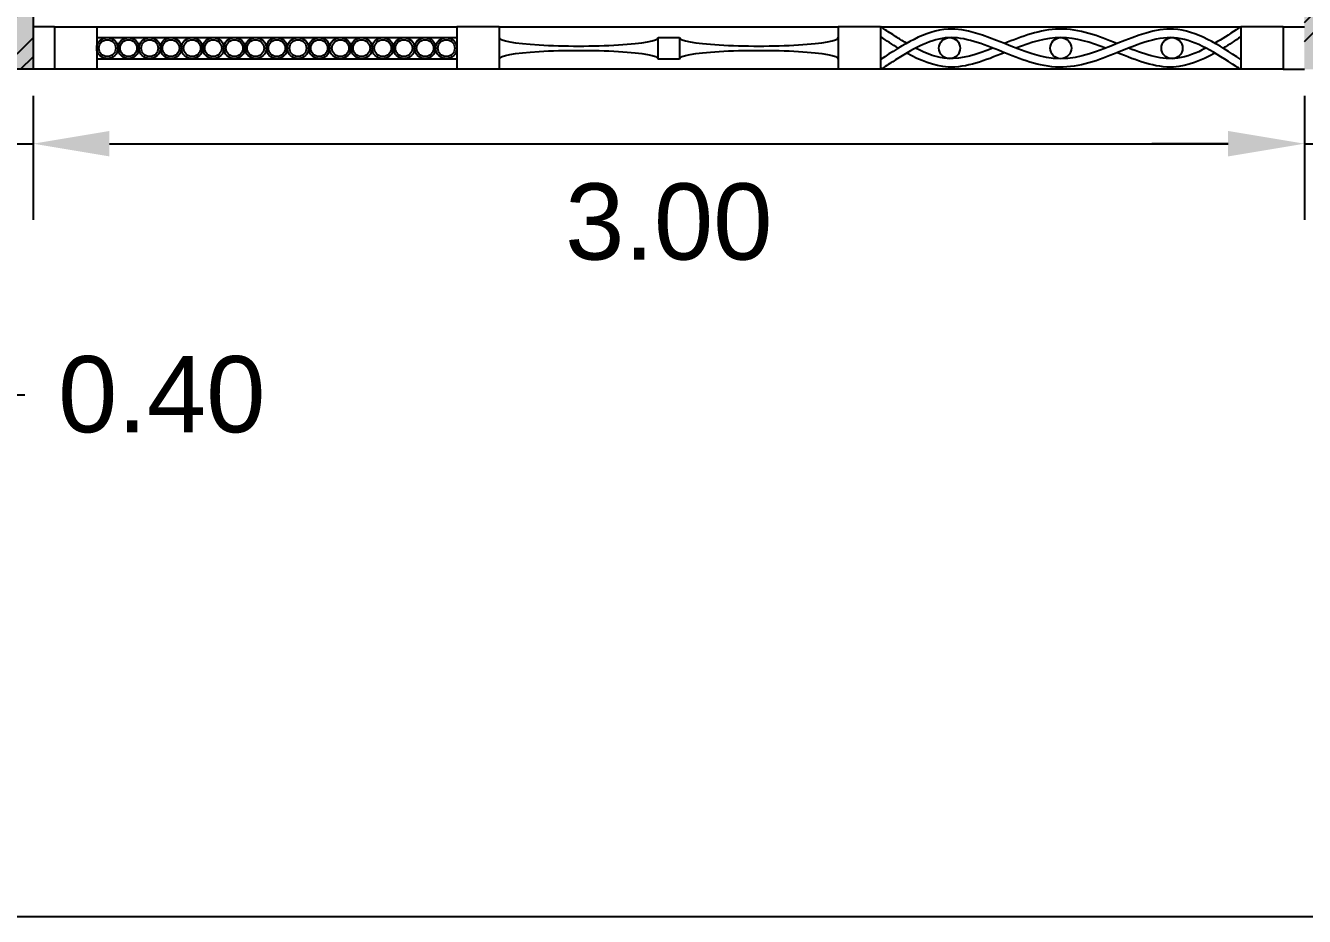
# Model space of a CAD drawing. Header units: millimetres. Extents: x 3409 to 3822, y 896 to 1108.
# Drawn here: x 3468.756 to 3471.774, y 1078.131 to 1080.234 of the extents above; entities that cross this region are included whole.
import ezdxf

# ---------------------------------------------------------------- set-up
doc = ezdxf.new("R2010")
doc.units = ezdxf.units.MM
for name, color, linetype in [('a-epipla', 8, 'Continuous'), ('diakekomenes', 9, 'Continuous'), ('DS_ST_quote 1_50', 7, 'Continuous'), ('ypostilwmata', 232, 'Continuous')]:
    doc.layers.add(name, color=color, linetype=linetype)
doc.styles.get("Standard").update_dxf_attribs({"font": 'arial.ttf'})
doc.dimstyles.get("Standard").update_dxf_attribs({"dimtxt": 0.18, "dimasz": 0.18, "dimexe": 0.18, "dimexo": 0.0625, "dimgap": 0.09, "dimtad": 0, "dimtih": 1, "dimtoh": 1, "dimdec": 4, "dimzin": 0, "dimdsep": 46, "dimtxsty": 'Standard', "dimcen": 0.09, "dimadec": 0, "dimazin": 0, "dimtfac": 1, "dimtdec": 4, "dimtofl": 0, "dimtmove": 0, "dimatfit": 3, "dimfxl": 1, "dimtolj": 1, "dimtzin": 0, "dimarcsym": 0})

# ---------------------------------------------------------------- blocks, each defined once
blk = doc.blocks.new('*D102')
at = {"layer": 'Defpoints', "color": 0, "transparency": 16777216}
for p in [(3468.374, 1080.1311), (3468.774, 1080.1311), (3468.774, 1079.9555)]:
    blk.add_point(p, dxfattribs=at)
at = {"layer": 'DS_ST_quote 1_50', "color": 0, "lineweight": -2, "transparency": 16777216}
for p, q in [((3468.374, 1080.0686), (3468.374, 1079.7755)), ((3468.774, 1080.0686), (3468.774, 1079.7755)), ((3468.194, 1079.9555), (3468.014, 1079.9555)), ((3468.374, 1079.9555), (3468.774, 1079.9555)), ((3468.574, 1079.9555), (3468.574, 1079.3629)), ((3468.954, 1079.9555), (3469.134, 1079.9555)), ((3468.574, 1079.3629), (3468.754, 1079.3629))]:
    blk.add_line(p, q, dxfattribs=at)
at = {"layer": 'DS_ST_quote 1_50', "color": 0, "transparency": 16777216}
for points in [[(3468.194, 1079.9855), (3468.194, 1079.9255), (3468.374, 1079.9555)], [(3468.954, 1079.9855), (3468.954, 1079.9255), (3468.774, 1079.9555)]]:
    blk.add_solid(points, dxfattribs=at)
at = {"layer": 'DS_ST_quote 1_50', "color": 0, "transparency": 16777216, "insert": (3469.0775, 1079.3629), "char_height": 0.18, "attachment_point": 5}
blk.add_mtext('\\A1;0.40', dxfattribs=at)
blk = doc.blocks.new('*D103')
at = {"layer": 'Defpoints', "color": 0, "transparency": 16777216}
for p in [(3468.774, 1080.1311), (3471.774, 1080.1311), (3471.774, 1079.9555)]:
    blk.add_point(p, dxfattribs=at)
at = {"layer": 'DS_ST_quote 1_50', "color": 0, "lineweight": -2, "transparency": 16777216}
for p, q in [((3468.774, 1080.0686), (3468.774, 1079.7755)), ((3471.774, 1080.0686), (3471.774, 1079.7755)), ((3468.954, 1079.9555), (3471.594, 1079.9555))]:
    blk.add_line(p, q, dxfattribs=at)
at = {"layer": 'DS_ST_quote 1_50', "color": 0, "transparency": 16777216}
for points in [[(3468.954, 1079.9855), (3468.954, 1079.9255), (3468.774, 1079.9555)], [(3471.594, 1079.9855), (3471.594, 1079.9255), (3471.774, 1079.9555)]]:
    blk.add_solid(points, dxfattribs=at)
at = {"layer": 'DS_ST_quote 1_50', "color": 0, "transparency": 16777216, "insert": (3470.274, 1079.7706), "char_height": 0.18, "attachment_point": 5}
blk.add_mtext('\\A1;3.00', dxfattribs=at)
blk = doc.blocks.new('*D104')
at = {"layer": 'Defpoints', "color": 0, "transparency": 16777216}
for p in [(3471.774, 1080.1311), (3472.174, 1080.1311), (3472.174, 1079.9555)]:
    blk.add_point(p, dxfattribs=at)
at = {"layer": 'DS_ST_quote 1_50', "color": 0, "lineweight": -2, "transparency": 16777216}
for p, q in [((3471.774, 1080.0686), (3471.774, 1079.7755)), ((3472.174, 1080.0686), (3472.174, 1079.7755)), ((3471.594, 1079.9555), (3471.414, 1079.9555)), ((3471.774, 1079.9555), (3472.174, 1079.9555)), ((3471.974, 1079.9555), (3471.974, 1079.3629)), ((3472.354, 1079.9555), (3472.534, 1079.9555)), ((3471.974, 1079.3629), (3472.154, 1079.3629))]:
    blk.add_line(p, q, dxfattribs=at)
at = {"layer": 'DS_ST_quote 1_50', "color": 0, "transparency": 16777216}
for points in [[(3471.594, 1079.9855), (3471.594, 1079.9255), (3471.774, 1079.9555)], [(3472.354, 1079.9855), (3472.354, 1079.9255), (3472.174, 1079.9555)]]:
    blk.add_solid(points, dxfattribs=at)
at = {"layer": 'DS_ST_quote 1_50', "color": 0, "transparency": 16777216, "insert": (3472.4775, 1079.3629), "char_height": 0.18, "attachment_point": 5}
blk.add_mtext('\\A1;0.40', dxfattribs=at)

msp = doc.modelspace()

# ---------------------------------------------------------------- hatches: boundary and pattern name
at = {"layer": 'a-epipla'}
h = msp.add_hatch(dxfattribs=at)
h.set_pattern_fill('ANSI32', color=256, scale=0.01)
h.paths.add_polyline_path([(3418.174, 1084.9311), (3417.774, 1084.9311), (3417.774, 1084.5311), (3418.174, 1084.5311)])
h.paths.add_polyline_path([(3421.574, 1084.9311), (3421.174, 1084.9311), (3421.174, 1084.5311), (3421.574, 1084.5311)])
h.paths.add_polyline_path([(3424.974, 1084.9311), (3424.574, 1084.9311), (3424.574, 1084.5311), (3424.974, 1084.5311)])
h.paths.add_polyline_path([(3428.374, 1084.9311), (3427.974, 1084.9311), (3427.974, 1084.5311), (3428.374, 1084.5311)])
h.paths.add_polyline_path([(3431.774, 1084.9311), (3431.374, 1084.9311), (3431.374, 1084.5311), (3431.774, 1084.5311)])
h.paths.add_polyline_path([(3431.774, 1080.5312), (3431.374, 1080.5312), (3431.374, 1080.1312), (3431.774, 1080.1312)])
h.paths.add_polyline_path([(3428.374, 1080.5311), (3427.974, 1080.5311), (3427.974, 1080.1311), (3428.374, 1080.1311)])
h.paths.add_polyline_path([(3424.974, 1080.5311), (3424.574, 1080.5311), (3424.574, 1080.1311), (3424.974, 1080.1311)])
h.paths.add_polyline_path([(3421.574, 1080.5311), (3421.174, 1080.5311), (3421.174, 1080.1311), (3421.574, 1080.1311)])
h.paths.add_polyline_path([(3418.174, 1080.5311), (3417.774, 1080.5311), (3417.774, 1080.1311), (3418.174, 1080.1311)])
h.paths.add_polyline_path([(3435.174, 1084.9311), (3434.774, 1084.9311), (3434.774, 1084.5311), (3435.174, 1084.5311)])
h.paths.add_polyline_path([(3438.574, 1084.9311), (3438.174, 1084.9311), (3438.174, 1084.5311), (3438.574, 1084.5311)])
h.paths.add_polyline_path([(3441.974, 1084.9311), (3441.574, 1084.9311), (3441.574, 1084.5311), (3441.974, 1084.5311)])
h.paths.add_polyline_path([(3445.374, 1084.9311), (3444.974, 1084.9311), (3444.974, 1084.5311), (3445.374, 1084.5311)])
h.paths.add_polyline_path([(3445.374, 1080.5311), (3444.974, 1080.5311), (3444.974, 1080.1311), (3445.374, 1080.1311)])
h.paths.add_polyline_path([(3441.974, 1080.5311), (3441.574, 1080.5311), (3441.574, 1080.1311), (3441.974, 1080.1311)])
h.paths.add_polyline_path([(3438.574, 1080.5311), (3438.174, 1080.5311), (3438.174, 1080.1311), (3438.574, 1080.1311)])
h.paths.add_polyline_path([(3435.174, 1080.5312), (3434.774, 1080.5312), (3434.774, 1080.1312), (3435.174, 1080.1312)])
h.paths.add_polyline_path([(3451.774, 1084.9311), (3451.374, 1084.9311), (3451.374, 1084.5311), (3451.774, 1084.5311)])
h.paths.add_polyline_path([(3455.174, 1084.9311), (3454.774, 1084.9311), (3454.774, 1084.5311), (3455.174, 1084.5311)])
h.paths.add_polyline_path([(3458.574, 1084.9311), (3458.174, 1084.9311), (3458.174, 1084.5311), (3458.574, 1084.5311)])
h.paths.add_polyline_path([(3461.974, 1084.9311), (3461.574, 1084.9311), (3461.574, 1084.5311), (3461.974, 1084.5311)])
h.paths.add_polyline_path([(3451.774, 1080.5311), (3451.374, 1080.5311), (3451.374, 1080.1311), (3451.774, 1080.1311)])
h.paths.add_polyline_path([(3455.174, 1080.5311), (3454.774, 1080.5311), (3454.774, 1080.1311), (3455.174, 1080.1311)])
h.paths.add_polyline_path([(3458.574, 1080.5311), (3458.174, 1080.5311), (3458.174, 1080.1311), (3458.574, 1080.1311)])
h.paths.add_polyline_path([(3461.974, 1080.5312), (3461.574, 1080.5312), (3461.574, 1080.1312), (3461.974, 1080.1312)])
h.paths.add_polyline_path([(3465.374, 1084.9311), (3464.974, 1084.9311), (3464.974, 1084.5311), (3465.374, 1084.5311)])
h.paths.add_polyline_path([(3468.774, 1084.9311), (3468.374, 1084.9311), (3468.374, 1084.5311), (3468.774, 1084.5311)])
h.paths.add_polyline_path([(3472.174, 1084.9311), (3471.774, 1084.9311), (3471.774, 1084.5311), (3472.174, 1084.5311)])
h.paths.add_polyline_path([(3475.574, 1084.9311), (3475.174, 1084.9311), (3475.174, 1084.5311), (3475.574, 1084.5311)])
h.paths.add_polyline_path([(3478.974, 1084.9311), (3478.574, 1084.9311), (3478.574, 1084.5311), (3478.974, 1084.5311)])
h.paths.add_polyline_path([(3478.974, 1080.5311), (3478.574, 1080.5311), (3478.574, 1080.1311), (3478.974, 1080.1311)])
h.paths.add_polyline_path([(3475.574, 1080.5311), (3475.174, 1080.5311), (3475.174, 1080.1311), (3475.574, 1080.1311)])
h.paths.add_polyline_path([(3472.174, 1080.5311), (3471.774, 1080.5311), (3471.774, 1080.1311), (3472.174, 1080.1311)])
h.paths.add_polyline_path([(3468.774, 1080.5311), (3468.374, 1080.5311), (3468.374, 1080.1311), (3468.774, 1080.1311)])
h.paths.add_polyline_path([(3465.374, 1080.5312), (3464.974, 1080.5312), (3464.974, 1080.1312), (3465.374, 1080.1312)])
h = msp.add_hatch(dxfattribs=at)
h.set_pattern_fill('AR-CONC', color=256, scale=0.00088)
h.paths.add_polyline_path([(3418.174, 1084.9311), (3417.774, 1084.9311), (3417.774, 1084.5311), (3418.174, 1084.5311)])
h.paths.add_polyline_path([(3421.574, 1084.9311), (3421.174, 1084.9311), (3421.174, 1084.5311), (3421.574, 1084.5311)])
h.paths.add_polyline_path([(3418.174, 1080.5311), (3417.774, 1080.5311), (3417.774, 1080.1311), (3418.174, 1080.1311)])
h.paths.add_polyline_path([(3421.574, 1080.5311), (3421.174, 1080.5311), (3421.174, 1080.1311), (3421.574, 1080.1311)])
h.paths.add_polyline_path([(3424.974, 1084.9311), (3424.574, 1084.9311), (3424.574, 1084.5311), (3424.974, 1084.5311)])
h.paths.add_polyline_path([(3424.974, 1080.5311), (3424.574, 1080.5311), (3424.574, 1080.1311), (3424.974, 1080.1311)])
h.paths.add_polyline_path([(3428.374, 1080.5311), (3427.974, 1080.5311), (3427.974, 1080.1311), (3428.374, 1080.1311)])
h.paths.add_polyline_path([(3428.374, 1084.9311), (3427.974, 1084.9311), (3427.974, 1084.5311), (3428.374, 1084.5311)])
h.paths.add_polyline_path([(3431.774, 1084.9311), (3431.374, 1084.9311), (3431.374, 1084.5311), (3431.774, 1084.5311)])
h.paths.add_polyline_path([(3431.774, 1080.5312), (3431.374, 1080.5312), (3431.374, 1080.1312), (3431.774, 1080.1312)])
h.paths.add_polyline_path([(3435.174, 1080.5312), (3434.774, 1080.5312), (3434.774, 1080.1312), (3435.174, 1080.1312)])
h.paths.add_polyline_path([(3435.174, 1084.9311), (3434.774, 1084.9311), (3434.774, 1084.5311), (3435.174, 1084.5311)])
h.paths.add_polyline_path([(3438.574, 1084.9311), (3438.174, 1084.9311), (3438.174, 1084.5311), (3438.574, 1084.5311)])
h.paths.add_polyline_path([(3438.574, 1080.5311), (3438.174, 1080.5311), (3438.174, 1080.1311), (3438.574, 1080.1311)])
h.paths.add_polyline_path([(3441.974, 1084.9311), (3441.574, 1084.9311), (3441.574, 1084.5311), (3441.974, 1084.5311)])
h.paths.add_polyline_path([(3441.974, 1080.5311), (3441.574, 1080.5311), (3441.574, 1080.1311), (3441.974, 1080.1311)])
h.paths.add_polyline_path([(3445.374, 1084.9311), (3444.974, 1084.9311), (3444.974, 1084.5311), (3445.374, 1084.5311)])
h.paths.add_polyline_path([(3445.374, 1080.5311), (3444.974, 1080.5311), (3444.974, 1080.1311), (3445.374, 1080.1311)])
h.paths.add_polyline_path([(3451.774, 1084.9311), (3451.374, 1084.9311), (3451.374, 1084.5311), (3451.774, 1084.5311)])
h.paths.add_polyline_path([(3455.174, 1084.9311), (3454.774, 1084.9311), (3454.774, 1084.5311), (3455.174, 1084.5311)])
h.paths.add_polyline_path([(3451.774, 1080.5311), (3451.374, 1080.5311), (3451.374, 1080.1311), (3451.774, 1080.1311)])
h.paths.add_polyline_path([(3455.174, 1080.5311), (3454.774, 1080.5311), (3454.774, 1080.1311), (3455.174, 1080.1311)])
h.paths.add_polyline_path([(3458.574, 1084.9311), (3458.174, 1084.9311), (3458.174, 1084.5311), (3458.574, 1084.5311)])
h.paths.add_polyline_path([(3458.574, 1080.5311), (3458.174, 1080.5311), (3458.174, 1080.1311), (3458.574, 1080.1311)])
h.paths.add_polyline_path([(3461.974, 1084.9311), (3461.574, 1084.9311), (3461.574, 1084.5311), (3461.974, 1084.5311)])
h.paths.add_polyline_path([(3461.974, 1080.5312), (3461.574, 1080.5312), (3461.574, 1080.1312), (3461.974, 1080.1312)])
h.paths.add_polyline_path([(3465.374, 1084.9311), (3464.974, 1084.9311), (3464.974, 1084.5311), (3465.374, 1084.5311)])
h.paths.add_polyline_path([(3465.374, 1080.5312), (3464.974, 1080.5312), (3464.974, 1080.1312), (3465.374, 1080.1312)])
h.paths.add_polyline_path([(3468.774, 1084.9311), (3468.374, 1084.9311), (3468.374, 1084.5311), (3468.774, 1084.5311)])
h.paths.add_polyline_path([(3468.774, 1080.5311), (3468.374, 1080.5311), (3468.374, 1080.1311), (3468.774, 1080.1311)])
h.paths.add_polyline_path([(3472.174, 1084.9311), (3471.774, 1084.9311), (3471.774, 1084.5311), (3472.174, 1084.5311)])
h.paths.add_polyline_path([(3472.174, 1080.5311), (3471.774, 1080.5311), (3471.774, 1080.1311), (3472.174, 1080.1311)])
h.paths.add_polyline_path([(3475.574, 1084.9311), (3475.174, 1084.9311), (3475.174, 1084.5311), (3475.574, 1084.5311)])
h.paths.add_polyline_path([(3475.574, 1080.5311), (3475.174, 1080.5311), (3475.174, 1080.1311), (3475.574, 1080.1311)])
h.paths.add_polyline_path([(3478.974, 1080.5311), (3478.574, 1080.5311), (3478.574, 1080.1311), (3478.974, 1080.1311)])
h.paths.add_polyline_path([(3478.974, 1084.9311), (3478.574, 1084.9311), (3478.574, 1084.5311), (3478.974, 1084.5311)])

# ---------------------------------------------------------------- linework, layer by layer
for p, q in [((3468.824, 1080.2311), (3468.774, 1080.2311)), ((3468.824, 1080.2311), (3468.824, 1080.1311)), ((3468.824, 1080.2311), (3468.924, 1080.2311)), ((3468.924, 1080.2311), (3469.774, 1080.2311)), ((3468.924, 1080.2311), (3468.924, 1080.1311)), ((3469.774, 1080.2311), (3469.774, 1080.1311)), ((3469.874, 1080.2311), (3469.774, 1080.2311)), ((3469.874, 1080.2311), (3470.674, 1080.2311)), ((3469.874, 1080.2311), (3469.874, 1080.1311)), ((3470.674, 1080.2311), (3470.674, 1080.1311)), ((3470.774, 1080.2311), (3470.674, 1080.2311)), ((3470.774, 1080.2311), (3471.624, 1080.2311)), ((3470.774, 1080.2311), (3470.774, 1080.1311)), ((3471.624, 1080.2311), (3471.624, 1080.1311)), ((3471.724, 1080.2311), (3471.624, 1080.2311)), ((3471.724, 1080.2311), (3471.724, 1080.1311)), ((3471.724, 1080.2311), (3471.774, 1080.2311)), ((3468.924, 1080.2061), (3469.774, 1080.2061)), ((3470.249, 1080.1561), (3470.249, 1080.2061)), ((3470.249, 1080.2061), (3470.299, 1080.2061)), ((3470.299, 1080.2061), (3470.299, 1080.1561)), ((3468.924, 1080.1561), (3469.774, 1080.1561)), ((3470.249, 1080.1561), (3470.299, 1080.1561)), ((3468.824, 1080.1311), (3468.774, 1080.1311)), ((3468.924, 1080.1311), (3468.824, 1080.1311)), ((3469.774, 1080.1311), (3468.924, 1080.1311)), ((3469.874, 1080.1311), (3469.774, 1080.1311)), ((3470.674, 1080.1311), (3469.874, 1080.1311)), ((3470.774, 1080.1311), (3470.674, 1080.1311)), ((3471.624, 1080.1311), (3470.774, 1080.1311)), ((3471.724, 1080.1311), (3471.624, 1080.1311)), ((3471.724, 1080.1311), (3471.774, 1080.1311))]:
    msp.add_line(p, q, dxfattribs=at)
for centre, radius in [((3468.949, 1080.1811), 0.025), ((3468.949, 1080.1811), 0.02), ((3468.999, 1080.1811), 0.025), ((3468.999, 1080.1811), 0.02), ((3469.049, 1080.1811), 0.025), ((3469.049, 1080.1811), 0.02), ((3469.099, 1080.1811), 0.025), ((3469.099, 1080.1811), 0.02), ((3469.149, 1080.1811), 0.025), ((3469.149, 1080.1811), 0.02), ((3469.199, 1080.1811), 0.025), ((3469.199, 1080.1811), 0.02), ((3469.249, 1080.1811), 0.025), ((3469.249, 1080.1811), 0.02), ((3469.299, 1080.1811), 0.025), ((3469.299, 1080.1811), 0.02), ((3469.349, 1080.1811), 0.025), ((3469.349, 1080.1811), 0.02), ((3469.399, 1080.1811), 0.025), ((3469.399, 1080.1811), 0.02), ((3469.449, 1080.1811), 0.025), ((3469.449, 1080.1811), 0.02), ((3469.499, 1080.1811), 0.025), ((3469.499, 1080.1811), 0.02), ((3469.549, 1080.1811), 0.025), ((3469.549, 1080.1811), 0.02), ((3469.599, 1080.1811), 0.025), ((3469.599, 1080.1811), 0.02), ((3469.649, 1080.1811), 0.025), ((3469.649, 1080.1811), 0.02), ((3469.699, 1080.1811), 0.025), ((3469.699, 1080.1811), 0.02), ((3469.749, 1080.1811), 0.025), ((3469.749, 1080.1811), 0.02), ((3470.9366, 1080.1811), 0.025), ((3471.1991, 1080.1811), 0.025), ((3471.4616, 1080.1811), 0.025)]:
    msp.add_circle(centre, radius, dxfattribs=at)
for centre in [(3470.0615, 1080.2061), (3470.4865, 1080.2061)]:
    msp.add_ellipse(centre, major_axis=(-0.1875, 0), ratio=0.106667, start_param=0, end_param=3.141593, dxfattribs=at)
at = {"layer": 'a-epipla', "extrusion": (0, 0, -1)}
for centre in [(3470.0615, 1080.1559), (3470.4865, 1080.1559)]:
    msp.add_ellipse(centre, major_axis=(-0.1875, 0), ratio=0.106667, start_param=0, end_param=3.141593, dxfattribs=at)
at = {"layer": 'a-epipla'}
msp.add_spline([(3471.624, 1080.1545), (3471.4653, 1080.2257), (3471.1991, 1080.1561), (3470.933, 1080.2257), (3470.774, 1080.1545)], degree=3, dxfattribs=at)
for points in [[(3470.8157, 1080.1811), (3470.8018, 1080.1896), (3470.7879, 1080.1986), (3470.774, 1080.2077)], [(3471.624, 1080.2077), (3471.6102, 1080.1986), (3471.5963, 1080.1896), (3471.5825, 1080.1811)]]:
    msp.add_open_spline(points, degree=3, dxfattribs=at)
for points, knots in [([(3470.8354, 1080.1926), (3470.8279, 1080.197), (3470.8204, 1080.2016), (3470.8036, 1080.2123), (3470.7943, 1080.2183), (3470.785, 1080.2244), (3470.7816, 1080.2267), (3470.7782, 1080.2289), (3470.7748, 1080.2311)], [0.84174953, 0.84174953, 0.84174953, 0.84174953, 0.86739351, 0.86739351, 0.8984503, 0.8984503, 0.8984503, 0.90967283, 0.90967283, 0.90967283, 0.90967283]), ([(3471.6232, 1080.1311), (3471.6198, 1080.1333), (3471.6165, 1080.1355), (3471.6131, 1080.1377), (3471.5647, 1080.1694), (3471.518, 1080.1989), (3471.4314, 1080.2107), (3471.3838, 1080.1911), (3471.2887, 1080.1528), (3471.2434, 1080.1352), (3471.1477, 1080.137), (3471.103, 1080.1554), (3471.0145, 1080.1911), (3470.9713, 1080.2079), (3470.8953, 1080.2036), (3470.8549, 1080.1824), (3470.8036, 1080.1499), (3470.7943, 1080.1438), (3470.785, 1080.1377), (3470.7816, 1080.1355), (3470.7782, 1080.1333), (3470.7748, 1080.1311)], [-0.0112131, -0.0112131, -0.0112131, -0.0112131, 0, 0, 0, 0.1610054, 0.1610054, 0.3220109, 0.3220109, 0.452396, 0.452396, 0.5827812, 0.5827812, 0.7250873, 0.7250873, 0.8673935, 0.8673935, 0.8984503, 0.8984503, 0.8984503, 0.9096728, 0.9096728, 0.9096728, 0.9096728]), ([(3471.3322, 1080.1919), (3471.3319, 1080.192), (3471.3316, 1080.1921), (3471.2887, 1080.2093), (3471.2434, 1080.227), (3471.1497, 1080.2252), (3471.1068, 1080.2083), (3471.066, 1080.1919)], [0.3210748, 0.3210748, 0.3210748, 0.3210748, 0.3220109, 0.3220109, 0.452396, 0.452396, 0.5772589, 0.5772589, 0.5772589, 0.5772589]), ([(3471.6232, 1080.2311), (3471.6198, 1080.2289), (3471.6165, 1080.2266), (3471.6131, 1080.2244), (3471.596, 1080.2133), (3471.5792, 1080.2024), (3471.5627, 1080.1927)], [-0.01121311, -0.01121311, -0.01121311, -0.01121311, 0, 0, 0, 0.05672948, 0.05672948, 0.05672948, 0.05672948]), ([(3471.039, 1080.1811), (3471.001, 1080.1662), (3470.9653, 1080.1546), (3470.9086, 1080.1578), (3470.8828, 1080.1673), (3470.8562, 1080.1811)], [0.6052272, 0.6052272, 0.6052272, 0.6052272, 0.7250873, 0.7250873, 0.8177004, 0.8177004, 0.8177004, 0.8177004]), ([(3471.3051, 1080.1811), (3471.27, 1080.1947), (3471.1991, 1080.2175), (3471.1283, 1080.1947), (3471.0931, 1080.1811)], [0.3412053, 0.3412053, 0.3412053, 0.3412053, 0.4491388, 0.5571217, 0.5571217, 0.5571217, 0.5571217]), ([(3471.5417, 1080.1811), (3471.5187, 1080.1691), (3471.4963, 1080.1603), (3471.4392, 1080.1526), (3471.4009, 1080.1649), (3471.3592, 1080.1811)], [0.080857, 0.080857, 0.080857, 0.080857, 0.1610054, 0.1610054, 0.2929507, 0.2929507, 0.2929507, 0.2929507]), ([(3471.066, 1080.1703), (3471.0209, 1080.1521), (3470.9423, 1080.1205), (3470.8675, 1080.1516), (3470.8354, 1080.1695)], [0.5849327, 0.5849327, 0.5849327, 0.5849327, 0.7242857, 0.8305677, 0.8305677, 0.8305677, 0.8305677]), ([(3471.5627, 1080.1695), (3471.5306, 1080.1515), (3471.4558, 1080.1206), (3471.3774, 1080.1521), (3471.3322, 1080.1703)], [0.0679649, 0.0679649, 0.0679649, 0.0679649, 0.1739844, 0.3134011, 0.3134011, 0.3134011, 0.3134011])]:
    msp.add_open_spline(points, degree=3, knots=knots, dxfattribs=at)
at = {"layer": 'diakekomenes'}
msp.add_line((3464.974, 1078.1311), (3478.974, 1078.1311), dxfattribs=at)
at = {"layer": 'ypostilwmata'}
msp.add_lwpolyline([(3468.374, 1080.5311), (3468.774, 1080.5311), (3468.774, 1080.1311), (3468.374, 1080.1311)], close=True, dxfattribs=at)

# ---------------------------------------------------------------- dimensions: what is measured, and where the dimension line sits
at = {"layer": 'DS_ST_quote 1_50'}
for base, p1, p2, picture, middle in [((3468.774, 1079.9555), (3468.374, 1080.1311), (3468.774, 1080.1311), '*D102', (3468.844, 1079.3629)), ((3472.174, 1079.9555), (3471.774, 1080.1311), (3472.174, 1080.1311), '*D104', (3472.244, 1079.3629))]:
    dim = msp.add_linear_dim(base=base, p1=p1, p2=p2, dimstyle='Standard', override={"dimdec": 2, "dimtdec": 2, "dimtmove": 1, "dimfxl": 0.05}, dxfattribs=at)
    dim.commit()
    dim.dimension.update_dxf_attribs({"geometry": picture, "text_midpoint": middle})
dim = msp.add_linear_dim(base=(3471.774, 1079.9555), p1=(3468.774, 1080.1311), p2=(3471.774, 1080.1311), dimstyle='Standard', override={"dimdec": 2, "dimtdec": 2, "dimtmove": 1, "dimfxl": 0.05}, dxfattribs=at)
dim.commit()
dim.dimension.update_dxf_attribs({"geometry": '*D103', "text_midpoint": (3470.274, 1079.7706), "dimtype": 160})

doc.saveas('drawing.dxf')
